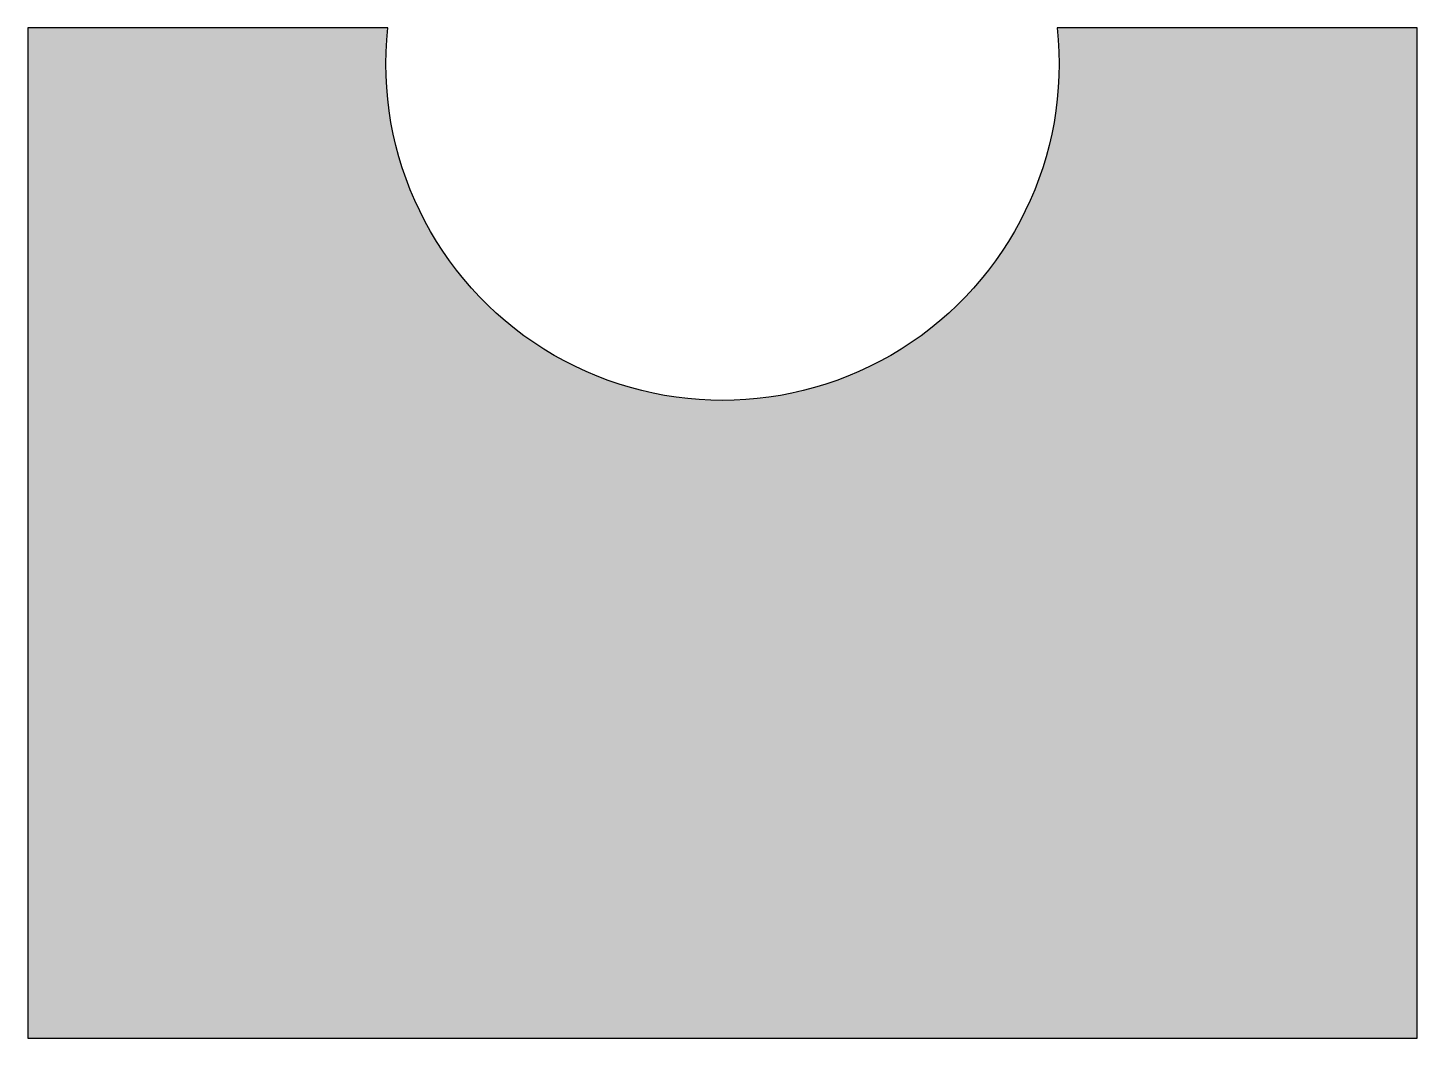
# Model space of a CAD drawing. Header units: metres. Extents: x -0.22 to 0, y -0.16 to 0.
import ezdxf

# ---------------------------------------------------------------- set-up
doc = ezdxf.new("R2010")
doc.units = ezdxf.units.M
doc.header["$LTSCALE"] = 0.2

msp = doc.modelspace()

# ---------------------------------------------------------------- hatches: boundary and pattern name
h = msp.add_hatch(color=8)
edge = h.paths.add_edge_path()
edge.add_line((-0.1629999999999967, 0), (-0.2199999999999989, 0))
edge.add_line((-0.2199999999999989, 0), (-0.2199999999999989, -0.1599999999999966))
edge.add_line((-0.2199999999999989, -0.1599999999999966), (0, -0.1599999999999966))
edge.add_line((0, -0.1599999999999966), (0, 0))
edge.add_line((0, 0), (-0.05699999999998795, 0))
edge.add_arc((-0.1099999999999923, -0.005694915254225264), 0.05330508474576578, -186.13297100223838, 6.132971002238378, ccw=False)

# ---------------------------------------------------------------- linework, layer by layer
at = {"flags": 128}
msp.add_lwpolyline([(-0.1629999999999967, 0), (-0.2199999999999989, 0), (-0.2199999999999989, -0.1599999999999966), (0, -0.1599999999999966), (0, 0), (-0.05699999999998795, 0, -1.11320754716955)], format="xyb", close=True, dxfattribs=at)

doc.saveas('drawing.dxf')
